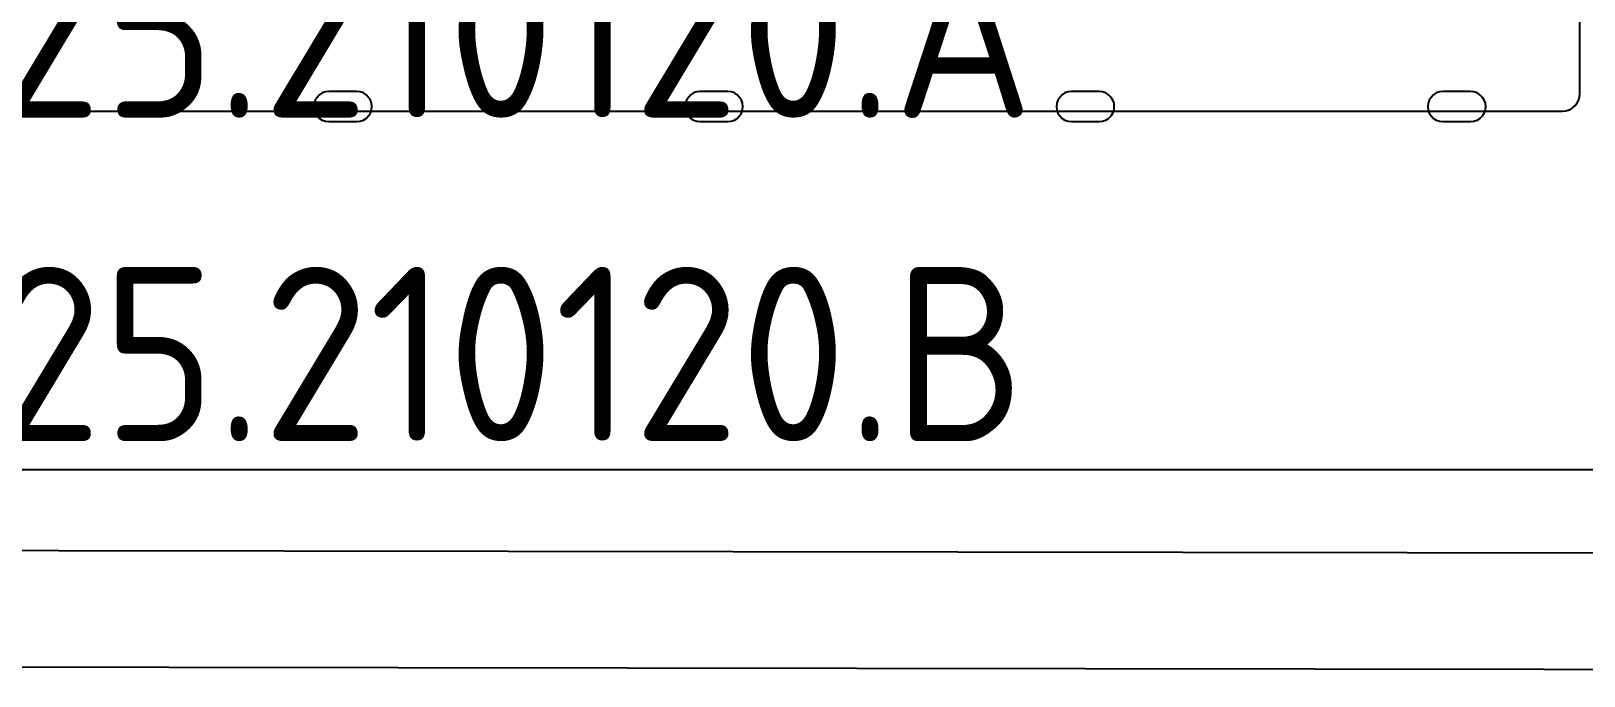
# Model space of a CAD drawing. Header units: millimetres. Extents: x 151130 to 215929, y 2134 to 34533.
# Drawn here: x 156298.3 to 156565.8, y 32322.3 to 32433.3 of the extents above; entities that cross this region are included whole.
import ezdxf

# ---------------------------------------------------------------- set-up
doc = ezdxf.new("R2010")
doc.units = ezdxf.units.MM
for name, color, linetype in [('MUEBLES', 8, 'Continuous'), ('OH CUBIERTA', 3, 'Continuous'), ('OH!-Furniture', 7, 'Continuous'), ('OH!_LAM- A', 4, 'Continuous'), ('OH-_LAM-B', 6, 'Continuous')]:
    doc.layers.add(name, color=color, linetype=linetype)
doc.styles.get("Standard").update_dxf_attribs({"font": 'isocp2.shx'})

# ---------------------------------------------------------------- blocks, each defined once
blk = doc.blocks.new('CUR25.210120')
at = {"layer": 'OH!_LAM- A', "insert": (922.28, 565.11), "char_height": 50, "width": 489.7613, "attachment_point": 1}
blk.add_mtext('{\\H0.6x;CUR25.210120.A}', dxfattribs=at)
at = {"layer": 'OH-_LAM-B', "insert": (922.28, 509.4), "char_height": 50, "width": 489.7613, "attachment_point": 1}
blk.add_mtext('{\\H0.6x;CUR25.210120.B}', dxfattribs=at)
blk = doc.blocks.new('1000 DOBLE')
at = {"layer": 'OH!-Furniture', "color": 2}
blk.add_lwpolyline([(2093.89, 613.22), (1093.89, 613.22), (1093.89, 368.2), (2093.89, 368.2)], close=True, dxfattribs=at)
at = {"layer": 'OH!-Furniture', "color": 2, "flags": 128}
for points in [[(1590.96, 428.13), (1591.52, 428.18), (1592.08, 428.37), (1592.55, 428.69), (1592.98, 429.12), (1593.3, 429.59), (1593.49, 430.15), (1593.54, 430.71), (1593.49, 431.28), (1593.3, 431.84), (1592.98, 432.31), (1592.55, 432.73), (1592.08, 433.06), (1591.52, 433.25), (1590.96, 433.3), (1586.12, 433.3), (1585.56, 433.25), (1584.99, 433.06), (1584.52, 432.73), (1584.1, 432.31), (1583.77, 431.84), (1583.58, 431.28), (1583.54, 430.71), (1583.58, 430.15), (1583.77, 429.59), (1584.1, 429.12), (1584.52, 428.69), (1584.99, 428.37), (1585.56, 428.18), (1586.12, 428.13)], [(1590.96, 433.3), (1586.12, 433.3), (1585.56, 433.25), (1584.99, 433.06), (1584.52, 432.73), (1584.1, 432.31), (1583.77, 431.84), (1583.58, 431.28), (1583.54, 430.71), (1583.58, 430.15), (1583.77, 429.59), (1584.1, 429.12), (1584.52, 428.69), (1584.99, 428.37), (1585.56, 428.18), (1586.12, 428.13), (1590.96, 428.13), (1591.52, 428.18), (1592.08, 428.37), (1592.55, 428.69), (1592.98, 429.12), (1593.3, 429.59), (1593.49, 430.15), (1593.54, 430.71), (1593.49, 431.28), (1593.3, 431.84), (1592.98, 432.31), (1592.55, 432.73), (1592.08, 433.06), (1591.52, 433.25)], [(1654.87, 428.13), (1655.44, 428.18), (1656, 428.37), (1656.47, 428.69), (1656.89, 429.12), (1657.22, 429.59), (1657.41, 430.15), (1657.46, 430.71), (1657.41, 431.28), (1657.22, 431.84), (1656.89, 432.31), (1656.47, 432.73), (1656, 433.06), (1655.44, 433.25), (1654.87, 433.3), (1650.08, 433.3), (1649.52, 433.25), (1648.96, 433.06), (1648.49, 432.73), (1648.06, 432.31), (1647.74, 431.84), (1647.55, 431.28), (1647.5, 430.71), (1647.55, 430.15), (1647.74, 429.59), (1648.06, 429.12), (1648.49, 428.69), (1648.96, 428.37), (1649.52, 428.18), (1650.08, 428.13)], [(1654.87, 433.3), (1650.08, 433.3), (1649.52, 433.25), (1648.96, 433.06), (1648.49, 432.73), (1648.06, 432.31), (1647.74, 431.84), (1647.55, 431.28), (1647.5, 430.71), (1647.55, 430.15), (1647.74, 429.59), (1648.06, 429.12), (1648.49, 428.69), (1648.96, 428.37), (1649.52, 428.18), (1650.08, 428.13), (1654.87, 428.13), (1655.44, 428.18), (1656, 428.37), (1656.47, 428.69), (1656.89, 429.12), (1657.22, 429.59), (1657.41, 430.15), (1657.46, 430.71), (1657.41, 431.28), (1657.22, 431.84), (1656.89, 432.31), (1656.47, 432.73), (1656, 433.06), (1655.44, 433.25)], [(1718.84, 428.13), (1719.4, 428.18), (1719.97, 428.37), (1720.44, 428.69), (1720.86, 429.12), (1721.19, 429.59), (1721.38, 430.15), (1721.42, 430.71), (1721.38, 431.28), (1721.19, 431.84), (1720.86, 432.31), (1720.44, 432.73), (1719.97, 433.06), (1719.4, 433.25), (1718.84, 433.3), (1714.05, 433.3), (1713.49, 433.25), (1712.92, 433.06), (1712.45, 432.73), (1712.03, 432.31), (1711.7, 431.84), (1711.51, 431.28), (1711.47, 430.71), (1711.51, 430.15), (1711.7, 429.59), (1712.03, 429.12), (1712.45, 428.69), (1712.92, 428.37), (1713.49, 428.18), (1714.05, 428.13)], [(1718.84, 433.3), (1714.05, 433.3), (1713.49, 433.25), (1712.92, 433.06), (1712.45, 432.73), (1712.03, 432.31), (1711.7, 431.84), (1711.51, 431.28), (1711.47, 430.71), (1711.51, 430.15), (1711.7, 429.59), (1712.03, 429.12), (1712.45, 428.69), (1712.92, 428.37), (1713.49, 428.18), (1714.05, 428.13), (1718.84, 428.13), (1719.4, 428.18), (1719.97, 428.37), (1720.44, 428.69), (1720.86, 429.12), (1721.19, 429.59), (1721.38, 430.15), (1721.42, 430.71), (1721.38, 431.28), (1721.19, 431.84), (1720.86, 432.31), (1720.44, 432.73), (1719.97, 433.06), (1719.4, 433.25)], [(1782.8, 428.13), (1783.37, 428.18), (1783.93, 428.37), (1784.4, 428.69), (1784.82, 429.12), (1785.15, 429.59), (1785.34, 430.15), (1785.39, 430.71), (1785.34, 431.28), (1785.15, 431.84), (1784.82, 432.31), (1784.4, 432.73), (1783.93, 433.06), (1783.37, 433.25), (1782.8, 433.3), (1778.01, 433.3), (1777.45, 433.25), (1776.89, 433.06), (1776.42, 432.73), (1775.99, 432.31), (1775.67, 431.84), (1775.48, 431.28), (1775.43, 430.71), (1775.48, 430.15), (1775.67, 429.59), (1775.99, 429.12), (1776.42, 428.69), (1776.89, 428.37), (1777.45, 428.18), (1778.01, 428.13)], [(1782.8, 433.3), (1778.01, 433.3), (1777.45, 433.25), (1776.89, 433.06), (1776.42, 432.73), (1775.99, 432.31), (1775.67, 431.84), (1775.48, 431.28), (1775.43, 430.71), (1775.48, 430.15), (1775.67, 429.59), (1775.99, 429.12), (1776.42, 428.69), (1776.89, 428.37), (1777.45, 428.18), (1778.01, 428.13), (1782.8, 428.13), (1783.37, 428.18), (1783.93, 428.37), (1784.4, 428.69), (1784.82, 429.12), (1785.15, 429.59), (1785.34, 430.15), (1785.39, 430.71), (1785.34, 431.28), (1785.15, 431.84), (1784.82, 432.31), (1784.4, 432.73), (1783.93, 433.06), (1783.37, 433.25)]]:
    blk.add_lwpolyline(points, close=True, dxfattribs=at)
blk = doc.blocks.new('3X1_P')
at = {"color": 3}
blk.add_lwpolyline([(205.17, 52.07, -0.414214), (202.17, 49.07), (68.17, 49.07, -0.414214), (65.17, 52.07), (65.17, 466.13, -0.41421), (68.17, 469.13), (202.17, 469.13, -0.414217), (205.17, 466.13)], format="xyb", close=True, dxfattribs=at)
blk = doc.blocks.new('MR12')
at = {"layer": 'MUEBLES'}
blk.add_lwpolyline([(-57, -741.04), (-2069.5, -738.08), (-2069.5, -758.08), (-57, -761.04)], close=True, dxfattribs=at)
at = {"layer": 'OH CUBIERTA'}
blk.add_blockref('CUR25.210120', (-2100, -1200), dxfattribs=at)
at = {"layer": 'OH!-Furniture'}
blk.add_blockref('1000 DOBLE', (-2641.57, -1093.71), dxfattribs=at)
at = {"layer": 'OH!-Furniture', "xscale": -1, "rotation": 270}
blk.add_blockref('3X1_P', (-1309.1, -728.93), dxfattribs=at)

msp = doc.modelspace()

# ---------------------------------------------------------------- block references
at = {"color": 5}
msp.add_blockref('MR12', (157405.04, 33083.3), dxfattribs=at)

doc.saveas('drawing.dxf')
